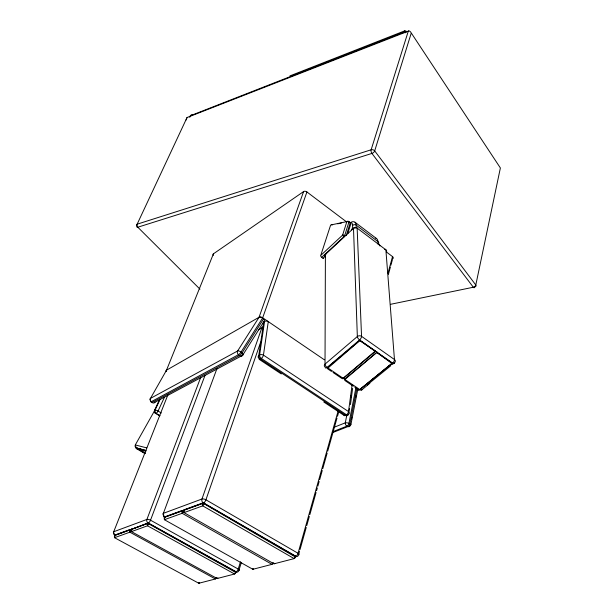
<?xml version="1.0" encoding="UTF-8"?>
<svg xmlns="http://www.w3.org/2000/svg" width="614" height="614" viewBox="0 0 614 614"><rect width="100%" height="100%" fill="white"/><g stroke="black" fill="none" stroke-linecap="round" stroke-linejoin="round"><path stroke-width="0.92" d="M327.953 368.085L327.554 367.364L327.953 368.085L360.126 340.294M361.968 389.192A2.863 1.358 50.7 0 1 359.942 389.675L359.981 389.429M343.111 378.362C342.175 378.009 344.216 378.347 343.08 378.339L375.346 350.978M144.313 453.232L136.339 448.565L136.354 447.928L145.856 450.592M273.813 563.215L273.982 563.829L294.167 558.617L295.004 557.228A5.219 2.533 -61.8 0 0 295.25 556.491L295.388 555.992L203.871 503.058L202.85 502.904L184.146 509.735L183.97 510.226A4.989 4.168 74.3 0 0 183.763 510.986L184.016 512.621L273.982 563.829L274.826 563.276M377.103 352.213L344.83 379.529L344.439 378.784L344.446 379.237L377.042 352.175M252.699 568.687L252.853 569.293L271.987 564.35L272.808 563M360.042 389.499L392.262 363.196L392.131 362.767L391.839 363.419L376.466 352.167M375.492 351.538L359.512 340.317L375.43 351.047M349.036 411.357L349.404 408.571M350.893 397.442L351.139 395.593M350.464 404.58L352.628 388.355M352.06 385.108L348.506 411.58A2.656 1.788 8.5 0 1 348.652 414.128L347.77 414.734A2.656 1.788 8.5 0 1 347.202 415.003M259.1 358.791A2.771 1.051 -56.5 0 0 260.489 359.106L261.349 358.438A2.771 1.051 -56.5 0 0 263.444 355.122L268.28 321.606A2.671 1.903 10.6 0 0 264.557 321.559L263.713 322.227L258.724 355.798A2.755 1.857 8.2 0 0 258.778 358.192M264.55 321.559L259.592 355.13A2.755 1.704 52.4 0 0 261.349 358.446L346.519 414.78A2.663 1.251 -56.8 0 0 348.506 411.58L263.444 355.122A2.755 1.865 8.2 0 0 259.599 355.13L258.724 355.798A2.755 1.704 52.4 0 0 260.482 359.113L345.628 415.379A2.663 1.566 56.2 0 0 347.762 414.726M217.041 577.797L217.195 578.557L217.955 578.004M198.744 582.548L198.875 583.292L199.627 582.747M350.87 424.75L357.755 389.429M355.844 388.132L348.921 423.368A2.625 1.435 -66.3 0 1 347.01 426.124L332.796 431.696M356.826 388.601L349.919 423.821A2.625 1.435 -66.3 0 1 348.015 426.576L332.911 432.486M346.81 415.133L345.291 422.831A2.633 1.911 68.1 0 0 347.01 426.124L348.015 426.576A2.633 1.911 68.2 0 0 350.31 425.095L350.64 423.384M351.477 419.124L351.814 417.42M355.775 397.174L356.105 395.508M184.031 511.531L183.977 512.629L202.743 505.859L203.633 504.424A5.442 2.149 -60.3 0 0 203.925 503.672L204.101 503.173M375.515 351.4L343.449 378.209L342.819 378.163M387.987 273.169L392.53 256.606L386.413 251.993M388.393 274.397L390.404 267.044M390.903 265.202L392.415 259.684M164.483 518.63L164.375 519.69L252.853 569.293L253.59 568.886M338.237 410.636L298.043 553.283A2.916 1.42 -61.7 0 1 295.587 556.353L203.418 503.035A3.016 2.487 73.1 0 1 201.968 499.013L261.81 327.937A2.671 2.019 61.1 0 1 263.145 326.809M298.749 554.074L299.525 551.318M300.046 549.484L306.248 527.434M306.762 525.599L309.349 516.412M309.863 514.57L316.064 492.52M316.578 490.686L317.354 487.93M317.875 486.096L319.165 481.499M319.679 479.664L322.266 470.477M322.78 468.635L327.17 453.017M327.692 451.183L336.994 418.111M337.508 416.269L338.798 411.679M202.85 502.904L202.681 503.403A5.119 4.214 73.6 0 0 202.474 504.178L202.743 505.859L294.167 558.617L295.173 557.735A4.989 3.845 76.7 0 0 295.426 557.028L295.388 555.992M411.15 33.402L374.693 150.898A2.663 1.351 -38 0 1 371.93 153.423L137.812 227.218A2.195 0.959 -44.6 0 1 137.045 226.082A2.226 1.282 25.3 0 1 137.145 224.179L187.047 117.512L409.139 30.815L410.513 31.851L500.379 167.967L475.796 284.996A2.387 1.466 10.9 0 1 474.975 286.822M346.25 235.599L350.172 223.012A1.266 0.468 -52.9 0 0 349.926 222.468L348.675 221.516A2.195 1.873 79.6 0 0 348.031 221.201L347.063 221.362A0.967 0.821 79.5 0 0 346.856 221.616L342.62 235.093L320.754 255.401L330.654 225L346.856 221.616A0.959 0.622 17.1 0 1 347.125 221.508L348.253 221.685A2.187 1.412 17.1 0 1 348.913 222.061L350.172 223.012A2.187 1.412 17 0 1 350.663 223.504L350.794 224.287A0.959 0.622 16.9 0 1 350.625 224.455L347.831 233.443M240.511 561.756L238.217 569.063A2.732 1.213 -62.2 0 1 235.96 571.903L148.22 523.166A2.794 2.402 75.6 0 1 146.907 519.436L200.671 377.464M235.96 571.903A2.725 2.187 78.8 0 0 238.808 570.606L241.379 562.401M408.387 30.884L371.14 149.785A2.648 1.335 73.7 0 0 371.93 153.423L473.317 287.237A2.349 1.074 78.1 0 0 474.752 287.022M325.036 256.33L322.956 258.256L321.69 257.335L343.901 236.751A1.282 0.484 -53.2 0 0 344.692 235.553L348.913 222.061A1.266 0.468 -52.9 0 0 348.675 221.516M235.745 571.58L235.599 572.041A4.889 2.164 -62.3 0 1 235.354 572.739L234.609 574.006L217.133 578.526L131.381 531.578L131.542 530.58A5.004 1.758 -60.8 0 1 131.78 529.905L131.404 529.406L147.529 523.519L148.45 523.665L235.86 572.517A4.636 3.738 79 0 1 235.561 573.192L234.563 574.021L147.544 525.799L147.314 524.233A4.743 4.075 76.1 0 1 147.529 523.519L147.79 523.028L148.841 523.297L235.745 571.58L235.86 572.517M405.747 31.16L404.948 30.777L404.166 31.46A6.861 3.055 71.8 0 0 403.905 32.089L403.705 32.719A2.333 1.873 15.9 0 1 405.685 32.757M136.323 447.89L136.308 448.542M260.712 342.006L205.928 499.804A3.039 1.205 -60.2 0 1 203.418 503.035L164.744 517.141A2.901 1.074 -60.6 0 1 164.045 515.806M324.399 359.819L262.685 317.799L306.931 191.967A2.456 1.619 19.6 0 0 303.577 191.591L213.419 253.835L166.524 370.165L150.476 398.394A2.448 1.474 28.7 0 0 150.392 400.159M263.882 321.59L242.591 355.337L155.035 402.193A2.448 2.049 62.1 0 1 152.088 402.492L151.174 401.733A2.448 2.049 62 0 1 150.476 398.394L237.618 350.978L259.054 317.269L303.577 191.591M164.59 516.881L164.414 517.356A4.858 4.121 75.2 0 0 164.199 518.093L164.437 519.697L182.158 513.296L183.026 511.899A5.311 2.026 -60.5 0 0 183.317 511.163L183.494 510.671L182.32 510.403L164.59 516.881L164.713 517.932A5.219 1.949 -60.6 0 0 164.537 518.454M182.32 510.403L182.112 510.902A4.981 4.168 74.4 0 0 181.905 511.654L182.158 513.296L271.987 564.35L272.984 563.483A4.858 3.807 77.5 0 0 273.245 562.8L273.383 562.723M216.949 368.6L163.393 513.319A2.832 1.074 19.7 0 0 163.677 514.762M148.841 523.297L148.665 523.765A5.081 1.827 -60.8 0 1 148.373 524.471L147.544 525.799L131.427 531.617L131.25 530.082A4.636 4.029 77.1 0 1 131.457 529.375L147.705 523.044M205.03 375.338L150.522 520.188A2.84 1.021 -60.7 0 1 148.22 523.166L114.941 535.308A2.663 2.349 77.7 0 1 113.713 531.747L167.929 394.741M216.174 577.72L215.399 578.979L198.813 583.269L114.534 537.703L129.861 532.184L130.682 530.887A4.973 1.727 -60.9 0 0 130.966 530.204C131.649 529.552 129.746 529.061 129.869 529.959A4.628 4.022 77.2 0 0 129.654 530.657L129.861 532.184L215.399 578.979L216.389 578.158M114.78 535.07L114.603 535.523A4.521 3.976 78.3 0 0 114.388 536.214L114.588 537.703L114.688 536.69A4.897 1.665 -60.9 0 1 114.925 536.037L114.78 535.07L130.045 529.498M164.414 397.319L158.051 411.035A2.433 0.791 -58.3 0 1 156.01 413.276L155.519 413.337A2.433 0.791 -58.3 0 1 155.188 412.485M159.44 399.775L154.621 410.129A2.402 2.21 86 0 0 155.519 413.345L159.579 415.793M159.932 399.706L155.104 410.068A2.402 2.21 86 0 0 156.002 413.276L160.07 415.739M155.135 409.707L135.402 444.759A2.256 2.103 -67.7 0 0 136.116 447.798L145.288 453.17M344.393 378.953L344.83 379.529M263.874 321.59A2.702 1.627 29.7 0 0 263.513 318.981L262.539 318.113L241.003 352.129A2.755 0.752 -48.8 0 1 238.478 354.692L151.174 401.733A2.471 0.591 -49.9 0 1 150.76 401.188M263.506 318.981L242 353.004A2.755 0.76 -48.8 0 1 239.475 355.567L152.088 402.492A2.471 0.591 -49.9 0 1 151.735 401.817M355.828 227.947A2.586 0.982 -52.9 0 1 357.148 228.124L385.876 249.837L394.464 359.543A2.909 1.397 -54.7 0 1 392.576 363.089L359.658 389.644L392.246 363.12L376.497 352.244M131.642 528.915L131.956 529.445M360.057 340.248L327.569 367.349L327.746 367.886M361.669 390.005L369.866 383.274M367.149 384.978L390.842 365.691M392.315 364.486L394.541 362.674A2.924 2.218 -3.6 0 0 394.464 359.543L361.546 336.342A2.963 2.295 -1.9 0 0 357.348 336.526L325.021 364.102A2.893 2.203 0.4 0 0 325.259 367.21A2.893 1.251 -55.9 0 0 327.185 367.464L359.942 389.675A2.847 1.335 -55.9 0 1 357.954 389.522M346.519 414.78L345.628 415.379A2.663 1.251 -56.8 0 1 344.032 414.742M184.093 509.758L184.43 510.334M262.685 317.799A2.694 1.481 19.4 0 0 259.062 317.261L166.532 370.165A2.387 1.159 21.3 0 0 166.302 371.148M258.471 329.795L261.81 327.937A2.671 1.458 19.2 0 1 262.984 327.692M187.047 117.512L186.08 120.029M334.653 427.052L345.291 422.831A2.625 0.844 11.6 0 1 348.921 423.368L349.919 423.821A2.625 0.844 11.6 0 1 350.31 425.095M289.892 75.906L404.803 30.815M403.905 32.089L190.701 115.609A2.011 1.351 27.1 0 0 190.041 116.714M295.426 557.028L203.694 503.557L202.727 503.396L183.931 510.249L184.254 510.825M337.692 223.811L341.353 223.051M390.719 304.275L473.317 287.237A2.387 1.52 -35.7 0 0 475.796 284.996L374.693 150.898A2.633 1.857 16.5 0 0 371.14 149.785L137.145 224.179A2.218 1.52 71.1 0 0 137.812 227.218L199.964 289.171M406.207 31.207L407.113 31.629M146.823 447.913L135.51 444.996M145.794 450.538L136.116 447.798A2.264 0.729 -59 0 1 136.009 446.731M136.27 447.99L145.802 450.699M136.362 448.581L145.902 451.305M130.966 530.204L129.907 529.943L114.572 535.538L114.925 536.037M183.317 511.163L182.112 510.902L164.345 517.395L164.713 517.932M192.75 114.488L191.046 115.033A5.848 3.584 68.7 0 0 190.701 115.609L190.432 116.184A2.011 1.351 27.1 0 0 189.772 117.289M145.234 453.27L136.316 448.036M161.305 413.007L158.051 411.035A2.402 0.553 24.3 0 0 155.112 410.068L154.621 410.129A2.402 0.553 24.3 0 0 155.112 411.05M259.377 359.466L281.289 373.934M323.801 402.009L344.423 415.632M327.6 368.791L331.483 371.432M333.041 372.483L342.382 378.807M344.715 380.388L353.273 386.191M354.831 387.242L357.939 389.353M306.931 191.967L346.672 221.976M355.015 222.245L376.643 238.646M379.744 245.546L379.859 245.945M263.414 324.315A2.671 1.903 10.7 0 1 263.713 322.235M348.652 414.135A2.663 1.558 56.2 0 1 346.519 414.788M259.062 317.277A2.702 1.627 29.7 0 1 262.546 318.113M155.035 402.193A2.448 1.466 28.7 0 1 154.421 402.4M166.264 371.278A2.395 1.266 31.4 0 1 166.194 370.595M392.53 256.606A2.364 1.481 14.7 0 1 392.661 258.77M213.411 255.355A2.203 1.289 22.1 0 1 213.419 253.835M403.912 32.097A2.333 1.873 15.9 0 1 406.1 32.22M164.744 517.141A2.863 2.433 74.7 0 1 163.393 513.319L201.968 499.013A2.986 1.19 19.1 0 1 205.928 499.804L298.043 553.283A2.87 1.09 16.9 0 1 298.496 554.995A2.932 2.249 76.5 0 1 295.587 556.353M238.808 570.606A2.656 0.944 18 0 0 238.217 569.063L150.522 520.188A2.771 1.021 19.9 0 0 146.907 519.436L113.713 531.747A2.64 0.921 20.4 0 0 113.935 532.914M114.941 535.308A2.717 0.921 -60.9 0 1 114.496 533.804M321.705 257.235A1.581 1.105 59.2 0 1 320.7 255.861M323.67 258.571A1.581 1.098 59.3 0 1 322.995 258.179M331.591 224.663A1.55 1.051 58.3 0 1 332.159 225.031M343.901 236.751A2.203 0.898 47.2 0 1 343.318 236.237L342.673 235.323A0.967 0.399 47.2 0 1 342.62 235.093A0.975 0.614 17.1 0 1 342.888 234.993L344.024 235.17A2.21 1.405 17.1 0 1 344.692 235.553M349.926 222.468A2.187 1.873 79.7 0 1 350.44 223.02L350.732 224.133A0.959 0.821 79.7 0 1 350.625 224.455M378.938 244.403A2.157 1.819 82 0 1 379.437 244.94L379.636 245.354A2.157 1.366 15.4 0 0 379.214 244.963A1.251 0.507 -52.7 0 0 378.938 244.403M351.584 221.923A17.545 6.6 -53.2 0 1 356.036 227.495M352.651 225.384A2.533 2.126 -3.3 0 1 356.235 225.192L377.986 241.663A2.51 2.08 -4.9 0 1 378.493 244.126M375.684 238.163A17.353 6.954 -53 0 1 377.848 243.988M349.128 222.46A15.035 5.626 -53.2 0 1 351.776 229.859M394.541 362.674A2.924 1.289 50.4 0 1 392.576 363.089L359.597 339.926A2.963 1.335 49.4 0 1 357.348 336.526L353.503 228.316A2.571 1.005 47.2 0 1 355.007 228.101M326.264 253.897A2.517 1.067 47.2 0 0 325.405 254.465A2.525 2.08 -0.4 0 0 325.167 256.959M384.663 249.507A2.548 1.051 -52.6 0 1 385.876 249.837A2.548 2.095 -5.3 0 1 386.475 252.131M361.354 389.575A2.855 2.126 -1.4 0 1 360.848 389.76M358.845 389.767A2.855 2.126 -1.4 0 1 358.353 389.583M325.405 254.465L325.021 364.102A2.901 1.405 49.6 0 0 327.185 367.464L359.597 339.926A2.963 1.312 -54.7 0 0 361.546 336.342L357.148 228.124A2.579 2.157 -3.3 0 0 353.503 228.316L325.405 254.465M239.475 355.567L238.478 354.692A2.755 2.134 61.7 0 1 237.618 350.978A2.755 1.312 32.3 0 1 241.003 352.129L242 353.004A2.755 1.312 32.3 0 1 242.591 355.337A2.755 2.134 61.8 0 1 239.475 355.567"/></g></svg>
